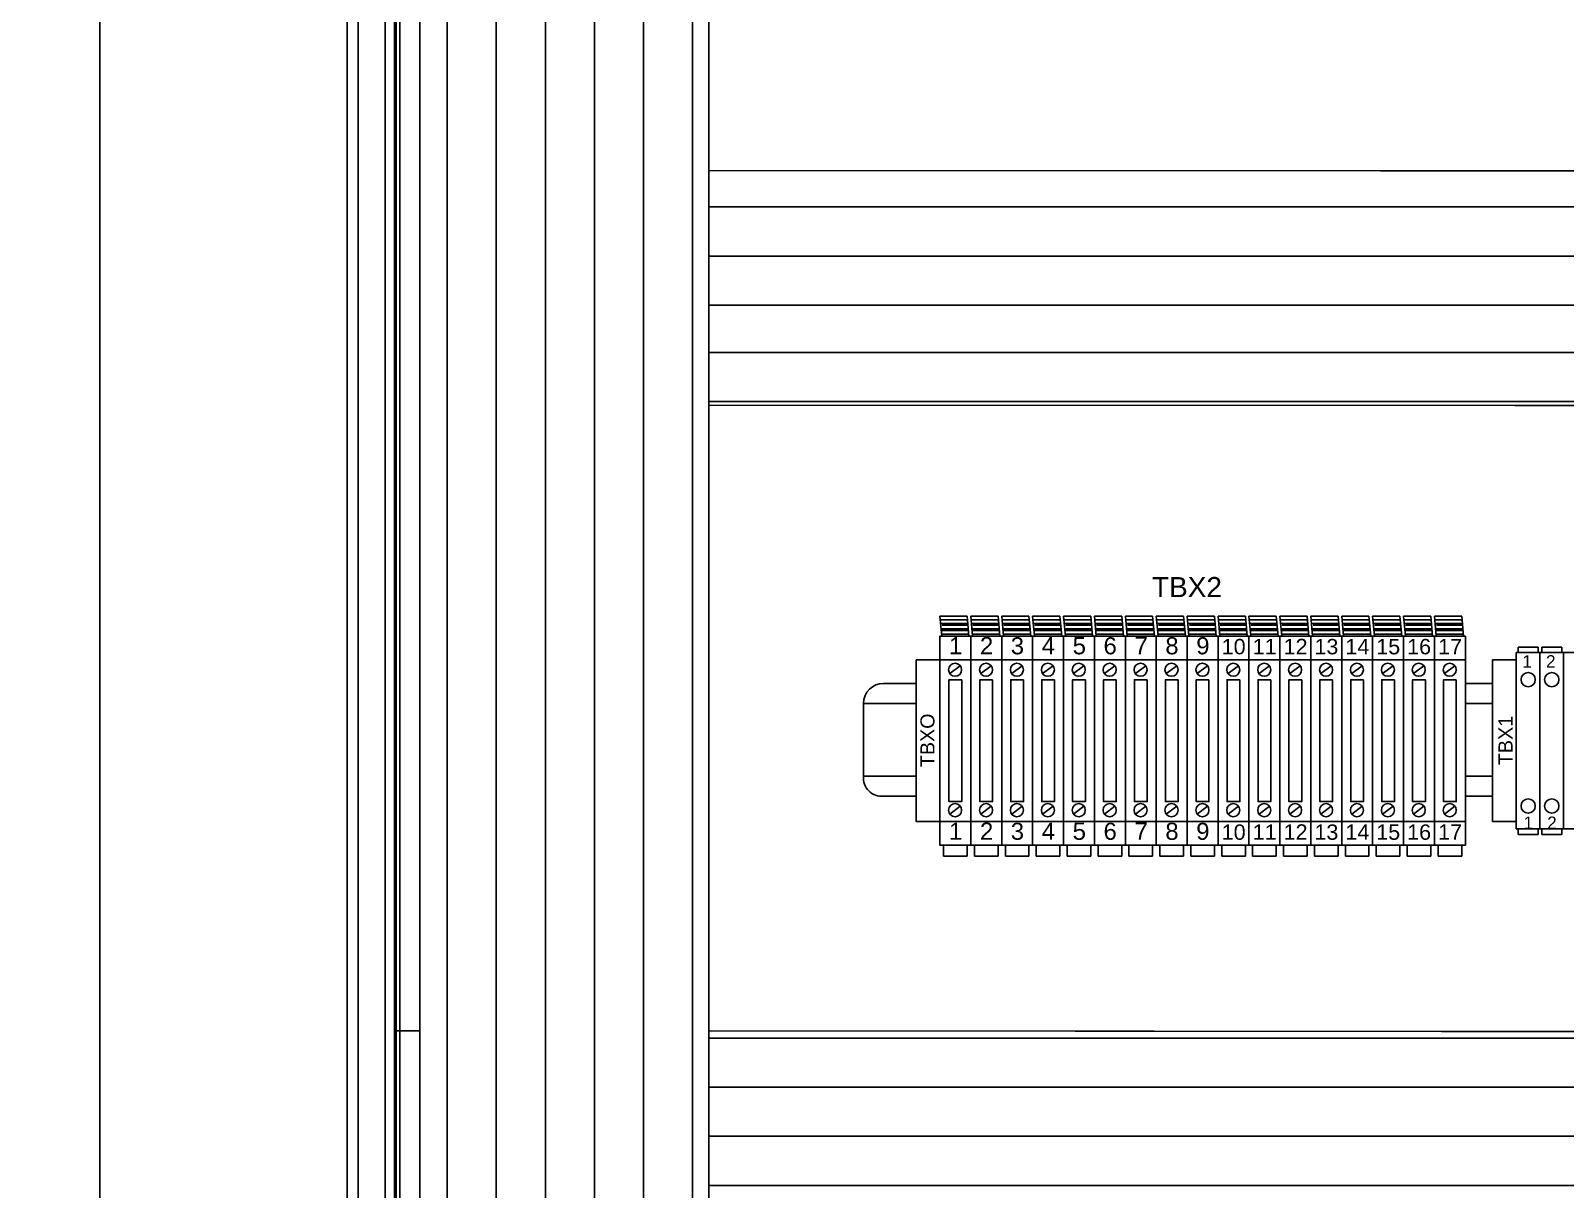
# Model space of a CAD drawing. Header units: inches. Extents: x 100535554 to 201081702, y 63708552 to 127420865.
# Drawn here: x 100541614.4 to 100541693.1, y 63710504.7 to 63710564.1 of the extents above; entities that cross this region are included whole.
import ezdxf

# ---------------------------------------------------------------- set-up
doc = ezdxf.new("R2010")
doc.units = ezdxf.units.IN
doc.header["$MEASUREMENT"] = 0
doc.styles.add('Arial$001H0', font='arial.ttf')
doc.styles.get("Standard").update_dxf_attribs({"font": 'arial.ttf'})
doc.dimstyles.new('ISO-25', dxfattribs={"dimtxt": 2.5, "dimasz": 2.5, "dimexe": 1.25, "dimexo": 0.625, "dimtad": 1, "dimtxsty": 'Standard', "dimcen": 2.5, "dimadec": 0, "dimazin": 0, "dimtfac": 1, "dimtmove": 0, "dimatfit": 3, "dimfxl": 1, "dimarcsym": 0})

# ---------------------------------------------------------------- blocks, each defined once
blk = doc.blocks.new('*D81')
at = {"color": 3, "lineweight": -2, "ltscale": 10, "transparency": 16777216}
for p, q in [((100541630.044, 63710612.388), (100541616.741, 63710612.388)), ((100541617.991, 63710609.888), (100541617.991, 63710214.076)), ((100541630.044, 63710211.576), (100541616.741, 63710211.576))]:
    blk.add_line(p, q, dxfattribs=at)
at = {"color": 3, "ltscale": 10, "transparency": 16777216}
for points in [[(100541617.575, 63710609.888), (100541618.408, 63710609.888), (100541617.991, 63710612.388)], [(100541617.575, 63710214.076), (100541618.408, 63710214.076), (100541617.991, 63710211.576)]]:
    blk.add_solid(points, dxfattribs=at)
at = {"layer": 'Defpoints', "color": 0, "ltscale": 10, "transparency": 16777216}
for p in [(100541630.669, 63710612.388), (100541617.991, 63710211.576), (100541630.669, 63710211.576)]:
    blk.add_point(p, dxfattribs=at)
at = {"ltscale": 10, "transparency": 16777216, "insert": (100541616.09, 63710411.982), "char_height": 2.5, "attachment_point": 5, "rotation": 90}
blk.add_mtext('2000', dxfattribs=at)

msp = doc.modelspace()

# ---------------------------------------------------------------- linework, layer by layer
at = {"color": 7, "linetype": 'Continuous', "lineweight": 25, "true_color": 0x000007}
for p, q in [((100541630.669, 63710214.092), (100541630.669, 63710612.388)), ((100541631.228, 63710214.092), (100541631.228, 63710610.059)), ((100541632.626, 63710610.059), (100541632.626, 63710214.092)), ((100541633.092, 63710214.092), (100541633.092, 63710610.059)), ((100541633.185, 63710214.092), (100541633.185, 63710610.059)), ((100541633.372, 63710602.79), (100541633.372, 63710222.48)), ((100541635.795, 63710602.79), (100541635.795, 63710222.48)), ((100541638.311, 63710602.79), (100541638.311, 63710222.48)), ((100541640.827, 63710602.79), (100541640.827, 63710222.48)), ((100541643.343, 63710602.79), (100541643.343, 63710420.043)), ((100541645.859, 63710602.79), (100541645.859, 63710222.48)), ((100541648.375, 63710602.79), (100541648.375, 63710222.48)), ((100541633.185, 63710601.019), (100541633.185, 63710224.25)), ((100541634.397, 63710224.25), (100541634.397, 63710601.019)), ((100541649.214, 63710601.019), (100541649.214, 63710222.48)), ((100541634.397, 63710556.94), (100541634.397, 63710544.919)), ((100541855.724, 63710556.847), (100541649.214, 63710556.94)), ((100541855.724, 63710555.076), (100541649.214, 63710555.076)), ((100541737.186, 63710552.56), (100541649.214, 63710552.56)), ((100541737.186, 63710550.044), (100541649.214, 63710550.044)), ((100541855.724, 63710547.621), (100541649.214, 63710547.621)), ((100541855.724, 63710545.105), (100541649.214, 63710545.105)), ((100541649.214, 63710544.919), (100541855.724, 63710544.825)), ((100541855.724, 63710512.675), (100541649.214, 63710512.861)), ((100541855.724, 63710512.488), (100541649.214, 63710512.488)), ((100541855.724, 63710509.972), (100541649.214, 63710509.972)), ((100541737.186, 63710507.456), (100541649.214, 63710507.456)), ((100541737.186, 63710504.94), (100541649.214, 63710504.94))]:
    msp.add_line(p, q, dxfattribs=at)
at = {"color": 254, "linetype": 'Continuous', "lineweight": -2, "true_color": 0xdbdbdb}
for p, q in [((100541662.447, 63710534.108), (100541661.049, 63710534.108)), ((100541661.049, 63710534.108), (100541661.143, 63710533.083)), ((100541662.467, 63710533.92), (100541661.069, 63710533.92)), ((100541662.483, 63710533.734), (100541661.085, 63710533.734)), ((100541662.507, 63710533.456), (100541661.109, 63710533.456)), ((100541662.516, 63710533.364), (100541661.118, 63710533.364)), ((100541662.467, 63710533.641), (100541661.162, 63710533.641)), ((100541662.447, 63710534.108), (100541662.54, 63710533.083)), ((100541664.031, 63710534.108), (100541662.634, 63710534.108)), ((100541662.634, 63710534.108), (100541662.727, 63710533.083)), ((100541664.051, 63710533.92), (100541662.653, 63710533.92)), ((100541664.067, 63710533.734), (100541662.669, 63710533.734)), ((100541664.091, 63710533.456), (100541662.694, 63710533.456)), ((100541664.1, 63710533.364), (100541662.703, 63710533.364)), ((100541664.051, 63710533.641), (100541662.746, 63710533.641)), ((100541664.031, 63710534.108), (100541664.125, 63710533.083)), ((100541665.616, 63710534.108), (100541664.218, 63710534.108)), ((100541664.218, 63710534.108), (100541664.311, 63710533.083)), ((100541665.635, 63710533.92), (100541664.237, 63710533.92)), ((100541665.651, 63710533.734), (100541664.254, 63710533.734)), ((100541665.676, 63710533.456), (100541664.278, 63710533.456)), ((100541665.685, 63710533.364), (100541664.287, 63710533.364)), ((100541665.635, 63710533.641), (100541664.331, 63710533.641)), ((100541665.616, 63710534.108), (100541665.709, 63710533.083)), ((100541667.2, 63710534.108), (100541665.802, 63710534.108)), ((100541665.802, 63710534.108), (100541665.895, 63710533.083)), ((100541667.219, 63710533.92), (100541665.822, 63710533.92)), ((100541667.236, 63710533.734), (100541665.838, 63710533.734)), ((100541667.26, 63710533.456), (100541665.862, 63710533.456)), ((100541667.269, 63710533.364), (100541665.871, 63710533.364)), ((100541667.219, 63710533.641), (100541665.915, 63710533.641)), ((100541667.2, 63710534.108), (100541667.293, 63710533.083)), ((100541668.784, 63710534.108), (100541667.386, 63710534.108)), ((100541667.386, 63710534.108), (100541667.48, 63710533.083)), ((100541668.804, 63710533.92), (100541667.406, 63710533.92)), ((100541668.82, 63710533.734), (100541667.422, 63710533.734)), ((100541668.844, 63710533.456), (100541667.446, 63710533.456)), ((100541668.853, 63710533.364), (100541667.455, 63710533.364)), ((100541668.804, 63710533.641), (100541667.499, 63710533.641)), ((100541668.784, 63710534.108), (100541668.877, 63710533.083)), ((100541670.368, 63710534.108), (100541668.971, 63710534.108)), ((100541668.971, 63710534.108), (100541669.064, 63710533.083)), ((100541670.388, 63710533.92), (100541668.99, 63710533.92)), ((100541670.404, 63710533.734), (100541669.006, 63710533.734)), ((100541670.428, 63710533.456), (100541669.03, 63710533.456)), ((100541670.437, 63710533.364), (100541669.04, 63710533.364)), ((100541670.388, 63710533.641), (100541669.083, 63710533.641)), ((100541670.368, 63710534.108), (100541670.462, 63710533.083)), ((100541671.953, 63710534.108), (100541670.555, 63710534.108)), ((100541670.555, 63710534.108), (100541670.648, 63710533.083)), ((100541671.972, 63710533.92), (100541670.574, 63710533.92)), ((100541671.988, 63710533.734), (100541670.591, 63710533.734)), ((100541672.013, 63710533.456), (100541670.615, 63710533.456)), ((100541672.022, 63710533.364), (100541670.624, 63710533.364)), ((100541671.972, 63710533.641), (100541670.668, 63710533.641)), ((100541671.953, 63710534.108), (100541672.046, 63710533.083)), ((100541673.537, 63710534.108), (100541672.139, 63710534.108)), ((100541672.139, 63710534.108), (100541672.232, 63710533.083)), ((100541673.556, 63710533.92), (100541672.159, 63710533.92)), ((100541673.573, 63710533.734), (100541672.175, 63710533.734)), ((100541673.597, 63710533.456), (100541672.199, 63710533.456)), ((100541673.606, 63710533.364), (100541672.208, 63710533.364)), ((100541673.556, 63710533.641), (100541672.252, 63710533.641)), ((100541673.537, 63710534.108), (100541673.63, 63710533.083)), ((100541675.121, 63710534.108), (100541673.723, 63710534.108)), ((100541673.723, 63710534.108), (100541673.816, 63710533.083)), ((100541675.141, 63710533.92), (100541673.743, 63710533.92)), ((100541675.157, 63710533.734), (100541673.759, 63710533.734)), ((100541675.181, 63710533.456), (100541673.783, 63710533.456)), ((100541675.19, 63710533.364), (100541673.792, 63710533.364)), ((100541675.141, 63710533.641), (100541673.836, 63710533.641)), ((100541675.121, 63710534.108), (100541675.214, 63710533.083)), ((100541676.705, 63710534.108), (100541675.308, 63710534.108)), ((100541675.308, 63710534.108), (100541675.401, 63710533.083)), ((100541676.725, 63710533.92), (100541675.327, 63710533.92)), ((100541676.741, 63710533.734), (100541675.343, 63710533.734)), ((100541676.765, 63710533.456), (100541675.367, 63710533.456)), ((100541676.774, 63710533.364), (100541675.376, 63710533.364)), ((100541676.725, 63710533.641), (100541675.42, 63710533.641)), ((100541676.705, 63710534.108), (100541676.799, 63710533.083)), ((100541678.29, 63710534.108), (100541676.892, 63710534.108)), ((100541676.892, 63710534.108), (100541676.985, 63710533.083)), ((100541678.309, 63710533.92), (100541676.911, 63710533.92)), ((100541678.325, 63710533.734), (100541676.928, 63710533.734)), ((100541678.35, 63710533.456), (100541676.952, 63710533.456)), ((100541678.359, 63710533.364), (100541676.961, 63710533.364)), ((100541678.309, 63710533.641), (100541677.004, 63710533.641)), ((100541678.29, 63710534.108), (100541678.383, 63710533.083)), ((100541679.874, 63710534.108), (100541678.476, 63710534.108)), ((100541678.476, 63710534.108), (100541678.569, 63710533.083)), ((100541679.893, 63710533.92), (100541678.496, 63710533.92)), ((100541679.91, 63710533.734), (100541678.512, 63710533.734)), ((100541679.934, 63710533.456), (100541678.536, 63710533.456)), ((100541679.943, 63710533.364), (100541678.545, 63710533.364)), ((100541679.893, 63710533.641), (100541678.589, 63710533.641)), ((100541679.874, 63710534.108), (100541679.967, 63710533.083)), ((100541681.458, 63710534.108), (100541680.06, 63710534.108)), ((100541680.06, 63710534.108), (100541680.153, 63710533.083)), ((100541681.478, 63710533.92), (100541680.08, 63710533.92)), ((100541681.494, 63710533.734), (100541680.096, 63710533.734)), ((100541681.518, 63710533.456), (100541680.12, 63710533.456)), ((100541681.527, 63710533.364), (100541680.129, 63710533.364)), ((100541681.478, 63710533.641), (100541680.173, 63710533.641)), ((100541681.458, 63710534.108), (100541681.551, 63710533.083)), ((100541683.042, 63710534.108), (100541681.644, 63710534.108)), ((100541681.644, 63710534.108), (100541681.738, 63710533.083)), ((100541683.062, 63710533.92), (100541681.664, 63710533.92)), ((100541683.078, 63710533.734), (100541681.68, 63710533.734)), ((100541683.102, 63710533.456), (100541681.704, 63710533.456)), ((100541683.111, 63710533.364), (100541681.713, 63710533.364)), ((100541683.062, 63710533.641), (100541681.757, 63710533.641)), ((100541683.042, 63710534.108), (100541683.136, 63710533.083)), ((100541684.627, 63710534.108), (100541683.229, 63710534.108)), ((100541683.229, 63710534.108), (100541683.322, 63710533.083)), ((100541684.646, 63710533.92), (100541683.248, 63710533.92)), ((100541684.662, 63710533.734), (100541683.264, 63710533.734)), ((100541684.686, 63710533.456), (100541683.289, 63710533.456)), ((100541684.696, 63710533.364), (100541683.298, 63710533.364)), ((100541684.646, 63710533.641), (100541683.341, 63710533.641)), ((100541684.627, 63710534.108), (100541684.72, 63710533.083)), ((100541686.211, 63710534.108), (100541684.813, 63710534.108)), ((100541684.813, 63710534.108), (100541684.906, 63710533.083)), ((100541686.23, 63710533.92), (100541684.832, 63710533.92)), ((100541686.247, 63710533.734), (100541684.849, 63710533.734)), ((100541686.271, 63710533.456), (100541684.873, 63710533.456)), ((100541686.28, 63710533.364), (100541684.882, 63710533.364)), ((100541686.23, 63710533.641), (100541684.926, 63710533.641)), ((100541686.211, 63710534.108), (100541686.304, 63710533.083)), ((100541687.795, 63710534.108), (100541686.397, 63710534.108)), ((100541686.397, 63710534.108), (100541686.49, 63710533.083)), ((100541687.815, 63710533.92), (100541686.417, 63710533.92)), ((100541687.831, 63710533.734), (100541686.433, 63710533.734)), ((100541687.855, 63710533.456), (100541686.457, 63710533.456)), ((100541687.864, 63710533.364), (100541686.466, 63710533.364)), ((100541687.815, 63710533.641), (100541686.51, 63710533.641)), ((100541687.795, 63710534.108), (100541687.888, 63710533.083)), ((100541662.532, 63710533.178), (100541661.134, 63710533.178)), ((100541664.116, 63710533.178), (100541662.719, 63710533.178)), ((100541665.701, 63710533.178), (100541664.303, 63710533.178)), ((100541667.285, 63710533.178), (100541665.887, 63710533.178)), ((100541668.869, 63710533.178), (100541667.471, 63710533.178)), ((100541670.453, 63710533.178), (100541669.056, 63710533.178)), ((100541672.038, 63710533.178), (100541670.64, 63710533.178)), ((100541673.622, 63710533.178), (100541672.224, 63710533.178)), ((100541675.206, 63710533.178), (100541673.808, 63710533.178)), ((100541676.79, 63710533.178), (100541675.392, 63710533.178)), ((100541678.375, 63710533.178), (100541676.977, 63710533.178)), ((100541679.959, 63710533.178), (100541678.561, 63710533.178)), ((100541681.543, 63710533.178), (100541680.145, 63710533.178)), ((100541683.127, 63710533.178), (100541681.729, 63710533.178)), ((100541684.711, 63710533.178), (100541683.314, 63710533.178)), ((100541686.296, 63710533.178), (100541684.898, 63710533.178)), ((100541687.88, 63710533.178), (100541686.482, 63710533.178)), ((100541662.634, 63710531.872), (100541661.049, 63710531.872)), ((100541664.218, 63710531.872), (100541662.634, 63710531.872)), ((100541665.802, 63710531.872), (100541664.218, 63710531.872)), ((100541667.386, 63710531.872), (100541665.802, 63710531.872)), ((100541668.971, 63710531.872), (100541667.386, 63710531.872)), ((100541670.555, 63710531.872), (100541668.971, 63710531.872)), ((100541672.139, 63710531.872), (100541670.555, 63710531.872)), ((100541673.723, 63710531.872), (100541672.139, 63710531.872)), ((100541675.308, 63710531.872), (100541673.723, 63710531.872)), ((100541676.892, 63710531.872), (100541675.308, 63710531.872)), ((100541678.476, 63710531.872), (100541676.892, 63710531.872)), ((100541680.06, 63710531.872), (100541678.476, 63710531.872)), ((100541681.644, 63710531.872), (100541680.06, 63710531.872)), ((100541683.229, 63710531.872), (100541681.644, 63710531.872)), ((100541684.813, 63710531.872), (100541683.229, 63710531.872)), ((100541686.397, 63710531.872), (100541684.813, 63710531.872)), ((100541687.981, 63710531.872), (100541686.397, 63710531.872)), ((100541690.591, 63710532.245), (100541690.591, 63710523.205)), ((100541691.802, 63710532.245), (100541690.591, 63710532.245)), ((100541691.709, 63710532.524), (100541690.684, 63710532.524)), ((100541690.684, 63710532.524), (100541690.684, 63710532.245)), ((100541691.709, 63710532.245), (100541691.709, 63710532.524)), ((100541691.802, 63710523.205), (100541691.802, 63710532.245)), ((100541691.802, 63710532.245), (100541691.802, 63710523.205)), ((100541693.014, 63710532.245), (100541691.802, 63710532.245)), ((100541692.921, 63710532.524), (100541691.895, 63710532.524)), ((100541691.895, 63710532.524), (100541691.895, 63710532.245)), ((100541692.921, 63710532.245), (100541692.921, 63710532.524)), ((100541693.014, 63710523.205), (100541693.014, 63710532.245)), ((100541693.014, 63710532.245), (100541693.014, 63710523.205)), ((100541694.225, 63710532.245), (100541693.014, 63710532.245)), ((100541662.634, 63710523.578), (100541661.049, 63710523.578)), ((100541664.218, 63710523.578), (100541662.634, 63710523.578)), ((100541665.802, 63710523.578), (100541664.218, 63710523.578)), ((100541667.386, 63710523.578), (100541665.802, 63710523.578)), ((100541668.971, 63710523.578), (100541667.386, 63710523.578)), ((100541670.555, 63710523.578), (100541668.971, 63710523.578)), ((100541672.139, 63710523.578), (100541670.555, 63710523.578)), ((100541673.723, 63710523.578), (100541672.139, 63710523.578)), ((100541675.308, 63710523.578), (100541673.723, 63710523.578)), ((100541676.892, 63710523.578), (100541675.308, 63710523.578)), ((100541678.476, 63710523.578), (100541676.892, 63710523.578)), ((100541680.06, 63710523.578), (100541678.476, 63710523.578)), ((100541681.644, 63710523.578), (100541680.06, 63710523.578)), ((100541683.229, 63710523.578), (100541681.644, 63710523.578)), ((100541684.813, 63710523.578), (100541683.229, 63710523.578)), ((100541686.397, 63710523.578), (100541684.813, 63710523.578)), ((100541687.981, 63710523.578), (100541686.397, 63710523.578)), ((100541691.802, 63710523.205), (100541690.591, 63710523.205)), ((100541690.684, 63710522.926), (100541690.684, 63710523.205)), ((100541691.709, 63710523.205), (100541691.709, 63710522.926)), ((100541693.014, 63710523.205), (100541691.802, 63710523.205)), ((100541691.895, 63710522.926), (100541691.895, 63710523.205)), ((100541692.921, 63710523.205), (100541692.921, 63710522.926)), ((100541694.225, 63710523.205), (100541693.014, 63710523.205)), ((100541661.236, 63710521.807), (100541661.236, 63710522.366)), ((100541662.447, 63710521.807), (100541662.447, 63710522.366)), ((100541662.82, 63710521.807), (100541662.82, 63710522.366)), ((100541664.031, 63710521.807), (100541664.031, 63710522.366)), ((100541664.404, 63710521.807), (100541664.404, 63710522.366)), ((100541665.616, 63710521.807), (100541665.616, 63710522.366)), ((100541665.988, 63710521.807), (100541665.988, 63710522.366)), ((100541667.2, 63710521.807), (100541667.2, 63710522.366)), ((100541667.573, 63710521.807), (100541667.573, 63710522.366)), ((100541668.784, 63710521.807), (100541668.784, 63710522.366)), ((100541669.157, 63710521.807), (100541669.157, 63710522.366)), ((100541670.368, 63710521.807), (100541670.368, 63710522.366)), ((100541670.741, 63710521.807), (100541670.741, 63710522.366)), ((100541671.953, 63710521.807), (100541671.953, 63710522.366)), ((100541672.325, 63710521.807), (100541672.325, 63710522.366)), ((100541673.537, 63710521.807), (100541673.537, 63710522.366)), ((100541673.91, 63710521.807), (100541673.91, 63710522.366)), ((100541675.121, 63710521.807), (100541675.121, 63710522.366)), ((100541675.494, 63710521.807), (100541675.494, 63710522.366)), ((100541676.705, 63710521.807), (100541676.705, 63710522.366)), ((100541677.078, 63710521.807), (100541677.078, 63710522.366)), ((100541678.29, 63710521.807), (100541678.29, 63710522.366)), ((100541678.662, 63710521.807), (100541678.662, 63710522.366)), ((100541679.874, 63710521.807), (100541679.874, 63710522.366)), ((100541680.247, 63710521.807), (100541680.247, 63710522.366)), ((100541681.458, 63710521.807), (100541681.458, 63710522.366)), ((100541681.831, 63710521.807), (100541681.831, 63710522.366)), ((100541683.042, 63710521.807), (100541683.042, 63710522.366)), ((100541683.415, 63710521.807), (100541683.415, 63710522.366)), ((100541684.627, 63710521.807), (100541684.627, 63710522.366)), ((100541684.999, 63710521.807), (100541684.999, 63710522.366)), ((100541686.211, 63710521.807), (100541686.211, 63710522.366)), ((100541686.584, 63710521.807), (100541686.584, 63710522.366)), ((100541687.795, 63710521.807), (100541687.795, 63710522.366)), ((100541691.709, 63710522.926), (100541690.684, 63710522.926)), ((100541692.921, 63710522.926), (100541691.895, 63710522.926)), ((100541661.236, 63710521.807), (100541662.447, 63710521.807)), ((100541662.82, 63710521.807), (100541664.031, 63710521.807)), ((100541664.404, 63710521.807), (100541665.616, 63710521.807)), ((100541665.988, 63710521.807), (100541667.2, 63710521.807)), ((100541667.573, 63710521.807), (100541668.784, 63710521.807)), ((100541669.157, 63710521.807), (100541670.368, 63710521.807)), ((100541670.741, 63710521.807), (100541671.953, 63710521.807)), ((100541672.325, 63710521.807), (100541673.537, 63710521.807)), ((100541673.91, 63710521.807), (100541675.121, 63710521.807)), ((100541675.494, 63710521.807), (100541676.705, 63710521.807)), ((100541677.078, 63710521.807), (100541678.29, 63710521.807)), ((100541678.662, 63710521.807), (100541679.874, 63710521.807)), ((100541680.247, 63710521.807), (100541681.458, 63710521.807)), ((100541681.831, 63710521.807), (100541683.042, 63710521.807)), ((100541683.415, 63710521.807), (100541684.627, 63710521.807)), ((100541684.999, 63710521.807), (100541686.211, 63710521.807)), ((100541686.584, 63710521.807), (100541687.795, 63710521.807))]:
    msp.add_line(p, q, dxfattribs=at)
at = {"ltscale": 10}
for p, q in [((100541661.563, 63710531.16), (100541662.097, 63710531.561)), ((100541663.147, 63710531.16), (100541663.681, 63710531.561)), ((100541664.732, 63710531.16), (100541665.265, 63710531.561)), ((100541666.316, 63710531.16), (100541666.849, 63710531.561)), ((100541667.9, 63710531.16), (100541668.434, 63710531.561)), ((100541669.484, 63710531.16), (100541670.018, 63710531.561)), ((100541671.069, 63710531.16), (100541671.602, 63710531.561)), ((100541672.653, 63710531.16), (100541673.186, 63710531.561)), ((100541674.237, 63710531.16), (100541674.771, 63710531.561)), ((100541675.821, 63710531.16), (100541676.355, 63710531.561)), ((100541677.406, 63710531.16), (100541677.939, 63710531.561)), ((100541678.99, 63710531.16), (100541679.523, 63710531.561)), ((100541680.574, 63710531.16), (100541681.108, 63710531.561)), ((100541682.158, 63710531.16), (100541682.692, 63710531.561)), ((100541683.743, 63710531.16), (100541684.276, 63710531.561)), ((100541685.327, 63710531.16), (100541685.86, 63710531.561)), ((100541686.911, 63710531.16), (100541687.445, 63710531.561)), ((100541661.563, 63710523.965), (100541662.097, 63710524.366)), ((100541663.147, 63710523.965), (100541663.681, 63710524.366)), ((100541664.732, 63710523.965), (100541665.265, 63710524.366)), ((100541666.316, 63710523.965), (100541666.849, 63710524.366)), ((100541667.9, 63710523.965), (100541668.434, 63710524.366)), ((100541669.484, 63710523.965), (100541670.018, 63710524.366)), ((100541671.069, 63710523.965), (100541671.602, 63710524.366)), ((100541672.653, 63710523.965), (100541673.186, 63710524.366)), ((100541674.237, 63710523.965), (100541674.771, 63710524.366)), ((100541675.821, 63710523.965), (100541676.355, 63710524.366)), ((100541677.406, 63710523.965), (100541677.939, 63710524.366)), ((100541678.99, 63710523.965), (100541679.523, 63710524.366)), ((100541680.574, 63710523.965), (100541681.108, 63710524.366)), ((100541682.158, 63710523.965), (100541682.692, 63710524.366)), ((100541683.743, 63710523.965), (100541684.276, 63710524.366)), ((100541685.327, 63710523.965), (100541685.86, 63710524.366)), ((100541686.911, 63710523.965), (100541687.445, 63710524.366))]:
    msp.add_line(p, q, dxfattribs=at)
at = {"color": 7, "linetype": 'Continuous', "lineweight": -2, "true_color": 0x000007}
for p, q in [((100541658.16, 63710530.66), (100541659.838, 63710530.66)), ((100541689.379, 63710530.66), (100541687.981, 63710530.66)), ((100541657.135, 63710529.635), (100541659.838, 63710529.635)), ((100541657.135, 63710525.908), (100541657.135, 63710529.635)), ((100541689.379, 63710529.635), (100541687.981, 63710529.635)), ((100541659.838, 63710525.908), (100541657.135, 63710525.908)), ((100541687.981, 63710525.908), (100541689.379, 63710525.908)), ((100541659.838, 63710524.883), (100541658.16, 63710524.883)), ((100541687.981, 63710524.883), (100541689.379, 63710524.883))]:
    msp.add_line(p, q, dxfattribs=at)
for points in [[(100541649.214, 63710601.578), (100541649.214, 63710222.48), (100541633.185, 63710222.48), (100541633.185, 63710601.578)], [(100541855.724, 63710556.847), (100541855.724, 63710544.825), (100541649.214, 63710544.919), (100541649.214, 63710556.94)], [(100541855.724, 63710556.847), (100541855.724, 63710544.825), (100541649.214, 63710544.919), (100541649.214, 63710556.94)], [(100541659.838, 63710531.872), (100541659.838, 63710523.578), (100541661.049, 63710523.578), (100541661.049, 63710531.872)], [(100541689.379, 63710531.872), (100541689.379, 63710523.578), (100541690.591, 63710523.578), (100541690.591, 63710531.872)], [(100541855.724, 63710512.675), (100541855.724, 63710500.653), (100541649.214, 63710500.839), (100541649.214, 63710512.861)]]:
    msp.add_lwpolyline(points, close=True, dxfattribs=at)
at = {"color": 254, "linetype": 'Continuous', "lineweight": -2, "true_color": 0xdbdbdb}
for points in [[(100541662.634, 63710533.083), (100541662.634, 63710522.366), (100541661.049, 63710522.366), (100541661.049, 63710533.083)], [(100541664.218, 63710533.083), (100541664.218, 63710522.366), (100541662.634, 63710522.366), (100541662.634, 63710533.083)], [(100541665.802, 63710533.083), (100541665.802, 63710522.366), (100541664.218, 63710522.366), (100541664.218, 63710533.083)], [(100541667.386, 63710533.083), (100541667.386, 63710522.366), (100541665.802, 63710522.366), (100541665.802, 63710533.083)], [(100541668.971, 63710533.083), (100541668.971, 63710522.366), (100541667.386, 63710522.366), (100541667.386, 63710533.083)], [(100541670.555, 63710533.083), (100541670.555, 63710522.366), (100541668.971, 63710522.366), (100541668.971, 63710533.083)], [(100541672.139, 63710533.083), (100541672.139, 63710522.366), (100541670.555, 63710522.366), (100541670.555, 63710533.083)], [(100541673.723, 63710533.083), (100541673.723, 63710522.366), (100541672.139, 63710522.366), (100541672.139, 63710533.083)], [(100541675.308, 63710533.083), (100541675.308, 63710522.366), (100541673.723, 63710522.366), (100541673.723, 63710533.083)], [(100541676.892, 63710533.083), (100541676.892, 63710522.366), (100541675.308, 63710522.366), (100541675.308, 63710533.083)], [(100541678.476, 63710533.083), (100541678.476, 63710522.366), (100541676.892, 63710522.366), (100541676.892, 63710533.083)], [(100541680.06, 63710533.083), (100541680.06, 63710522.366), (100541678.476, 63710522.366), (100541678.476, 63710533.083)], [(100541681.644, 63710533.083), (100541681.644, 63710522.366), (100541680.06, 63710522.366), (100541680.06, 63710533.083)], [(100541683.229, 63710533.083), (100541683.229, 63710522.366), (100541681.644, 63710522.366), (100541681.644, 63710533.083)], [(100541684.813, 63710533.083), (100541684.813, 63710522.366), (100541683.229, 63710522.366), (100541683.229, 63710533.083)], [(100541686.397, 63710533.083), (100541686.397, 63710522.366), (100541684.813, 63710522.366), (100541684.813, 63710533.083)], [(100541687.981, 63710533.083), (100541687.981, 63710522.366), (100541686.397, 63710522.366), (100541686.397, 63710533.083)], [(100541662.168, 63710530.847), (100541662.168, 63710524.603), (100541661.515, 63710524.603), (100541661.515, 63710530.847)], [(100541663.752, 63710530.847), (100541663.752, 63710524.603), (100541663.1, 63710524.603), (100541663.1, 63710530.847)], [(100541665.336, 63710530.847), (100541665.336, 63710524.603), (100541664.684, 63710524.603), (100541664.684, 63710530.847)], [(100541666.92, 63710530.847), (100541666.92, 63710524.603), (100541666.268, 63710524.603), (100541666.268, 63710530.847)], [(100541668.505, 63710530.847), (100541668.505, 63710524.603), (100541667.852, 63710524.603), (100541667.852, 63710530.847)], [(100541670.089, 63710530.847), (100541670.089, 63710524.603), (100541669.437, 63710524.603), (100541669.437, 63710530.847)], [(100541671.673, 63710530.847), (100541671.673, 63710524.603), (100541671.021, 63710524.603), (100541671.021, 63710530.847)], [(100541673.257, 63710530.847), (100541673.257, 63710524.603), (100541672.605, 63710524.603), (100541672.605, 63710530.847)], [(100541674.842, 63710530.847), (100541674.842, 63710524.603), (100541674.189, 63710524.603), (100541674.189, 63710530.847)], [(100541676.426, 63710530.847), (100541676.426, 63710524.603), (100541675.773, 63710524.603), (100541675.773, 63710530.847)], [(100541678.01, 63710530.847), (100541678.01, 63710524.603), (100541677.358, 63710524.603), (100541677.358, 63710530.847)], [(100541679.594, 63710530.847), (100541679.594, 63710524.603), (100541678.942, 63710524.603), (100541678.942, 63710530.847)], [(100541681.179, 63710530.847), (100541681.179, 63710524.603), (100541680.526, 63710524.603), (100541680.526, 63710530.847)], [(100541682.763, 63710530.847), (100541682.763, 63710524.603), (100541682.11, 63710524.603), (100541682.11, 63710530.847)], [(100541684.347, 63710530.847), (100541684.347, 63710524.603), (100541683.695, 63710524.603), (100541683.695, 63710530.847)], [(100541685.931, 63710530.847), (100541685.931, 63710524.603), (100541685.279, 63710524.603), (100541685.279, 63710530.847)], [(100541687.515, 63710530.847), (100541687.515, 63710524.603), (100541686.863, 63710524.603), (100541686.863, 63710530.847)]]:
    msp.add_lwpolyline(points, close=True, dxfattribs=at)
at = {"color": 7, "linetype": 'Continuous', "lineweight": 25, "true_color": 0x000007}
msp.add_lwpolyline([(100541634.397, 63710512.861), (100541633.185, 63710512.861), (100541633.185, 63710500.839), (100541634.397, 63710500.839)], dxfattribs=at)
at = {"ltscale": 10}
for centre, radius in [((100541661.83, 63710531.36), 0.334), ((100541663.414, 63710531.36), 0.334), ((100541664.998, 63710531.36), 0.334), ((100541666.583, 63710531.36), 0.334), ((100541668.167, 63710531.36), 0.334), ((100541669.751, 63710531.36), 0.334), ((100541671.335, 63710531.36), 0.334), ((100541672.92, 63710531.36), 0.334), ((100541674.504, 63710531.36), 0.334), ((100541676.088, 63710531.36), 0.334), ((100541677.672, 63710531.36), 0.334), ((100541679.257, 63710531.36), 0.334), ((100541680.841, 63710531.36), 0.334), ((100541682.425, 63710531.36), 0.334), ((100541684.009, 63710531.36), 0.334), ((100541685.594, 63710531.36), 0.334), ((100541687.178, 63710531.36), 0.334), ((100541691.201, 63710530.853), 0.367), ((100541692.413, 63710530.853), 0.367), ((100541691.201, 63710524.376), 0.367), ((100541692.413, 63710524.376), 0.367), ((100541661.83, 63710524.165), 0.334), ((100541663.414, 63710524.165), 0.334), ((100541664.998, 63710524.165), 0.334), ((100541666.583, 63710524.165), 0.334), ((100541668.167, 63710524.165), 0.334), ((100541669.751, 63710524.165), 0.334), ((100541671.335, 63710524.165), 0.334), ((100541672.92, 63710524.165), 0.334), ((100541674.504, 63710524.165), 0.334), ((100541676.088, 63710524.165), 0.334), ((100541677.672, 63710524.165), 0.334), ((100541679.257, 63710524.165), 0.334), ((100541680.841, 63710524.165), 0.334), ((100541682.425, 63710524.165), 0.334), ((100541684.009, 63710524.165), 0.334), ((100541685.594, 63710524.165), 0.334), ((100541687.178, 63710524.165), 0.334)]:
    msp.add_circle(centre, radius, dxfattribs=at)
for centre, radius, start, end in [((100541658.16, 63710529.635), 1.025, 90, 180), ((100541658.067, 63710525.815), 0.937, 174.29935, 275.70065)]:
    msp.add_arc(centre, radius, start, end, dxfattribs=at)

# ---------------------------------------------------------------- texts
at = {"color": 7, "true_color": 0x000007, "style": 'Arial$001H0'}
for s, height, p in [('TBX2', 1.0271, (100541671.918, 63710535.084)), ('1', 0.884, (100541661.515, 63710532.151)), ('2', 0.884, (100541663.1, 63710532.151)), ('3', 0.874, (100541664.684, 63710532.151)), ('4', 0.886, (100541666.268, 63710532.151)), ('5', 0.884, (100541667.852, 63710532.151)), ('6', 0.874, (100541669.437, 63710532.151)), ('7', 0.893, (100541671.021, 63710532.151)), ('8', 0.874, (100541672.605, 63710532.151)), ('9', 0.874, (100541674.189, 63710532.151)), ('10', 0.7887, (100541675.494, 63710532.151)), ('11', 0.7926, (100541677.078, 63710532.151)), ('12', 0.7926, (100541678.662, 63710532.151)), ('13', 0.7887, (100541680.247, 63710532.151)), ('14', 0.7926, (100541681.831, 63710532.151)), ('15', 0.7887, (100541683.415, 63710532.151)), ('16', 0.7887, (100541684.999, 63710532.151)), ('17', 0.7926, (100541686.584, 63710532.151)), ('1', 0.631, (100541690.903, 63710531.475)), ('2', 0.631, (100541692.115, 63710531.475)), ('1', 0.884, (100541661.515, 63710522.646)), ('2', 0.884, (100541663.1, 63710522.646)), ('3', 0.874, (100541664.684, 63710522.646)), ('4', 0.886, (100541666.268, 63710522.646)), ('5', 0.884, (100541667.852, 63710522.646)), ('6', 0.874, (100541669.437, 63710522.646)), ('7', 0.893, (100541671.021, 63710522.646)), ('8', 0.874, (100541672.605, 63710522.646)), ('9', 0.874, (100541674.189, 63710522.646)), ('10', 0.7887, (100541675.494, 63710522.646)), ('11', 0.7926, (100541677.078, 63710522.646)), ('12', 0.7926, (100541678.662, 63710522.646)), ('13', 0.7887, (100541680.247, 63710522.646)), ('14', 0.7926, (100541681.831, 63710522.646)), ('15', 0.7887, (100541683.415, 63710522.646)), ('16', 0.7887, (100541684.999, 63710522.646)), ('17', 0.7926, (100541686.584, 63710522.646)), ('1', 0.631, (100541690.964, 63710523.205)), ('2', 0.631, (100541692.175, 63710523.205))]:
    msp.add_text(s, height=height, dxfattribs=at).set_placement(p)
for s, height, p in [('TBXO', 0.7211, (100541660.77, 63710526.374)), ('TBX1', 0.7261, (100541690.404, 63710526.467))]:
    msp.add_text(s, height=height, rotation=90, dxfattribs=at).set_placement(p)

# ---------------------------------------------------------------- dimensions: what is measured, and where the dimension line sits
at = {"ltscale": 10}
dim = msp.add_linear_dim(base=(100541617.991, 63710211.576), p1=(100541630.669, 63710612.388), p2=(100541630.669, 63710211.576), angle=90, text='2000', dimstyle='ISO-25', override={"dimclrd": 3, "dimclre": 3, "dimclrt": 256, "dimtfillclr": 3}, dxfattribs=at)
dim.commit()
dim.dimension.update_dxf_attribs({"geometry": '*D81', "text_midpoint": (100541616.09, 63710411.982)})

doc.saveas('drawing.dxf')
